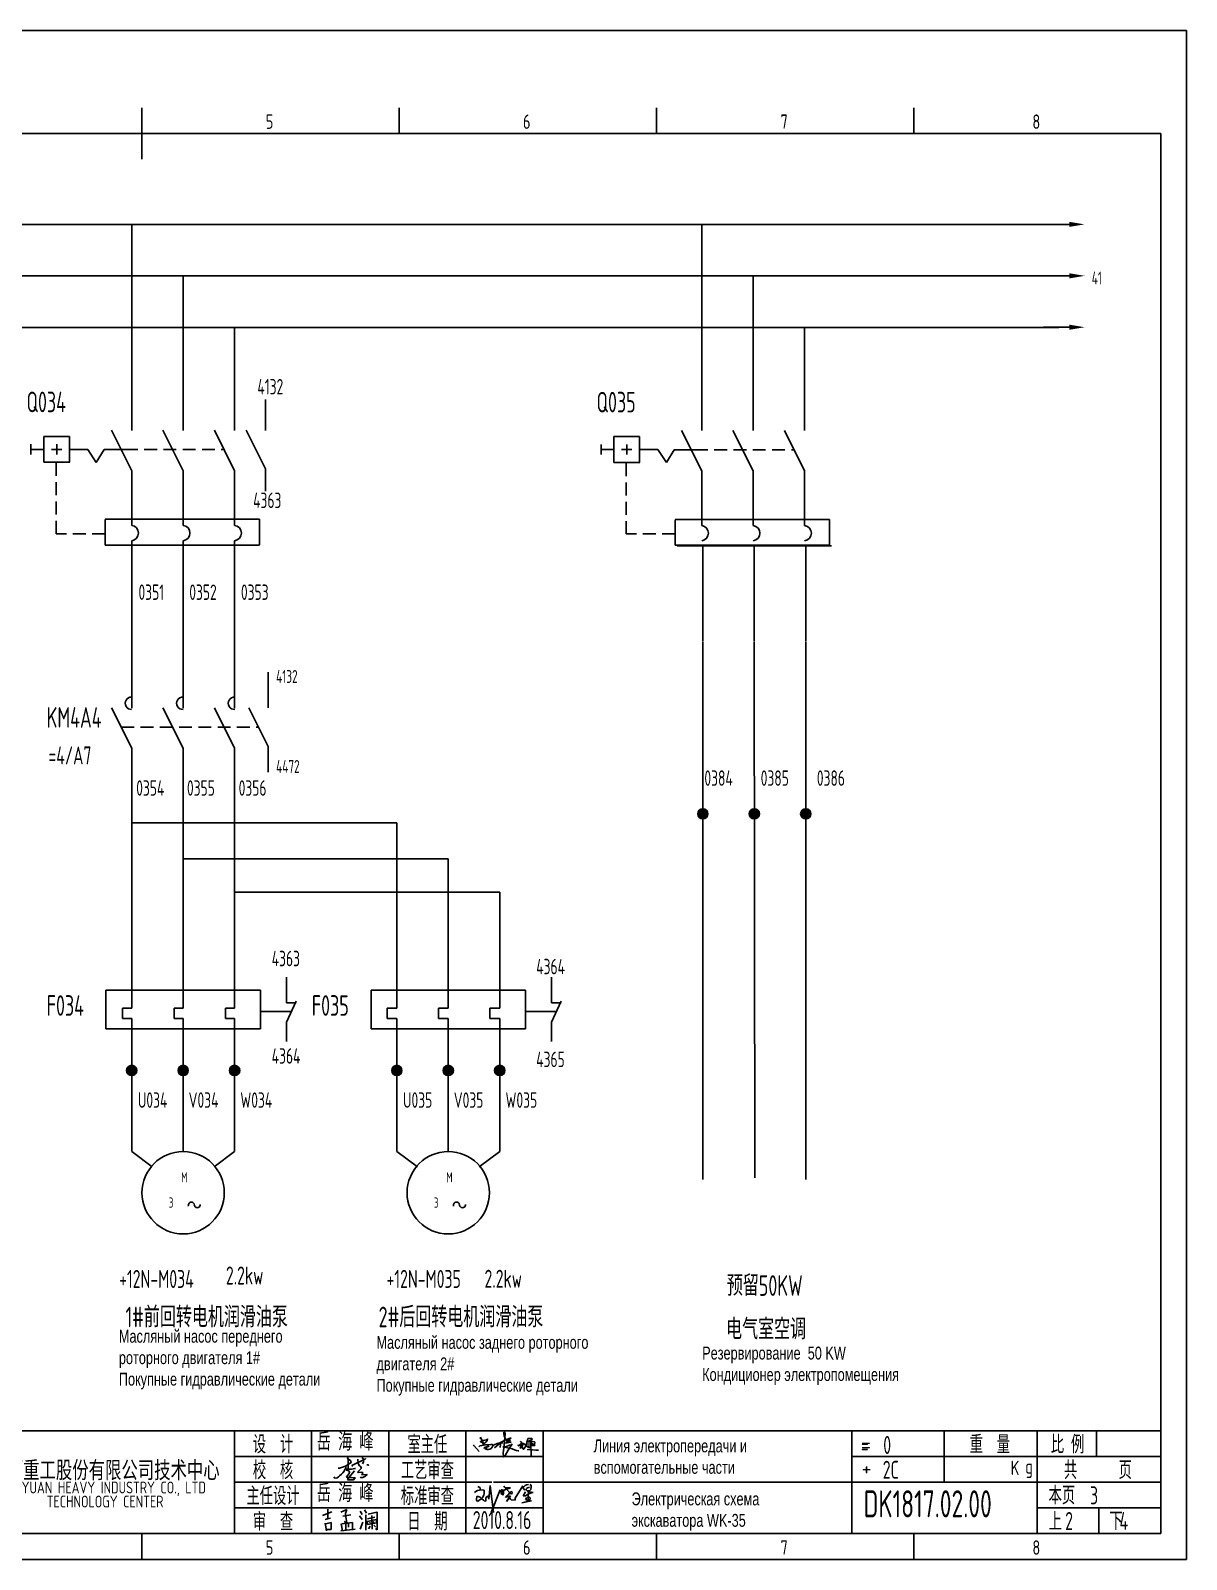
# Model space of a CAD drawing. Header units: millimetres. Extents: x 743 to 25007, y -5378 to 2245.
# Drawn here: x 5514.4 to 5739, y -239.3 to 57.7 of the extents above; entities that cross this region are included whole.
import ezdxf
from ezdxf.enums import TextEntityAlignment as Align

# ---------------------------------------------------------------- set-up
doc = ezdxf.new("R2010")
doc.units = ezdxf.units.MM
doc.header["$LTSCALE"] = 10
doc.header["$MEASUREMENT"] = 0
doc.linetypes.add('HIDDEN', pattern=[0.375, 0.25, -0.125])
for name, color, linetype in [('11', 3, 'Continuous'), ('CONTINUOUS', 7, 'Continuous'), ('DASHED', 7, 'HIDDEN')]:
    doc.layers.add(name, color=color, linetype=linetype)
doc.styles.add('ROMAN', font='ROMANC.shx', dxfattribs={"width": 0.7, "height": 0.7})
doc.styles.get("Standard").update_dxf_attribs({"font": 'isocp', "width": 0.707, "bigfont": 'intecad.shx'})

# ---------------------------------------------------------------- blocks, each defined once
blk = doc.blocks.new('A$C5BE500A0')
for p, q in [((15.3, 41.2), (22.2, 26.1)), ((15.3, 40.1), (15.3, 41.2)), ((15.4, 37.7), (15.3, 40.1)), ((15.4, 32.4), (21, 34.6)), ((15.5, 31.8), (15.4, 32.4)), ((21, 34.6), (24.5, 35.1)), ((24.5, 35.1), (28.2, 35.6)), ((29.4, 34), (26.8, 30.7)), ((28.2, 35.6), (30.2, 36.8)), ((30.2, 38), (29.4, 34)), ((30.2, 36.8), (30.2, 38)), ((59.1, 30.4), (64.7, 33.7)), ((64.4, 48.9), (64.5, 51.6)), ((65.3, 44.3), (64.4, 48.9)), ((64.5, 51.6), (65.9, 52.2)), ((67.1, 48.5), (64.5, 17.9)), ((64.7, 33.7), (72, 37.3)), ((67.5, 39.5), (65.3, 44.3)), ((65.9, 52.2), (66.5, 51.5)), ((66.5, 51.5), (67.1, 48.5)), ((70.3, 36.3), (67.5, 39.5)), ((69.9, 34.1), (69.7, 33.3)), ((69.7, 33.3), (71.9, 33.6)), ((74.6, 36.5), (69.9, 34.1)), ((73.8, 32.8), (70.3, 36.3)), ((71.9, 33.6), (75.3, 34.2)), ((72, 37.3), (77.8, 39)), ((77.7, 30.8), (73.8, 32.8)), ((79.7, 39.2), (74.6, 36.5)), ((76.7, 32.6), (74.8, 31.8)), ((75.3, 34.2), (77, 34.5)), ((77.7, 33.5), (76.7, 32.6)), ((77, 34.5), (78, 34.1)), ((78, 34.1), (77.7, 33.5)), ((77.8, 39), (79.7, 39.2)), ((117.4, 32.7), (112.9, 30.9)), ((113.3, 30.9), (114.4, 35)), ((114.4, 35), (115.4, 38.4)), ((115.4, 38.4), (118.1, 38.8)), ((122.1, 34.8), (117.4, 32.7)), ((118.1, 38.8), (123.3, 38.3)), ((124.7, 36.8), (122.1, 34.8)), ((123.3, 38.3), (124.7, 36.8)), ((0, 24.1), (1.5, 23.9)), ((1.5, 23.9), (12.6, 10.8)), ((11.6, 21), (13.8, 22.8)), ((13.8, 22.8), (17.9, 23.5)), ((19.1, 30.1), (15.5, 31.8)), ((17.9, 23.5), (26, 24.9)), ((22.2, 26.1), (19.1, 30.1)), ((22.6, 18.1), (23.6, 19.3)), ((23.7, 17.3), (22.6, 18.1)), ((23.3, 27.9), (23.1, 27.8)), ((25.3, 29.5), (23.3, 27.9)), ((23.6, 19.3), (25.8, 19.9)), ((26.1, 16.2), (24.9, 15)), ((26.8, 30.7), (25.3, 29.5)), ((25.8, 19.9), (29.2, 20.8)), ((26, 24.9), (36.8, 26.1)), ((28.4, 20), (26.1, 16.2)), ((29.4, 15.2), (28.2, 15.7)), ((29.5, 22.1), (28.4, 20)), ((29.2, 20.8), (33, 21.4)), ((32.4, 15.1), (29.4, 15.2)), ((30.2, 22.7), (29.5, 22.1)), ((31.6, 22.6), (30.2, 22.7)), ((32.8, 22.1), (31.6, 22.6)), ((35, 16.2), (32.4, 15.1)), ((33, 21.4), (32.8, 22.1)), ((37.6, 17.7), (35, 16.2)), ((36.8, 26.1), (40.9, 26)), ((39.7, 20.3), (37.6, 17.7)), ((40.8, 21.6), (39.7, 20.3)), ((40.2, 22.8), (44.3, 25.4)), ((41.7, 24.4), (40.8, 21.6)), ((40.9, 26), (41.7, 24.4)), ((44.3, 25.4), (50.6, 27.7)), ((44.7, 18.7), (49.1, 22.6)), ((49.1, 22.6), (54.4, 27.2)), ((50.6, 27.7), (56.2, 29.3)), ((54.4, 27.2), (59.1, 30.4)), ((56.8, 20.6), (55.9, 19.6)), ((56.2, 29.3), (60.8, 29.6)), ((56.7, 31.7), (57.4, 29.6)), ((57.6, 25), (56.8, 20.6)), ((57.4, 29.6), (57.6, 25)), ((60.8, 29.6), (62.2, 29.2)), ((66.6, 21), (62.5, 20.6)), ((62.5, 20.6), (75.7, 18.4)), ((64.5, 17.9), (63.3, 8.5)), ((63.3, 8.5), (63.5, 0.1)), ((63.5, 0.1), (64.3, 0)), ((64.3, 0), (67.5, 2.5)), ((69.8, 21.4), (66.6, 21)), ((67.5, 2.5), (73.8, 13.7)), ((68.3, 28.6), (72.6, 29.4)), ((69.3, 29), (68.3, 28.6)), ((72, 30.5), (69.3, 29)), ((76.7, 24.1), (69.8, 21.4)), ((74.8, 31.8), (72, 30.5)), ((72.6, 29.4), (78.2, 30.4)), ((73.8, 13.7), (77.7, 20)), ((75.7, 18.4), (81.9, 16.6)), ((79.9, 25.4), (76.7, 24.1)), ((80.1, 30.5), (77.7, 30.8)), ((77.7, 20), (81.2, 25.6)), ((78.2, 30.4), (80.1, 30.5)), ((82.1, 26.9), (79.9, 25.4)), ((81.2, 25.6), (82.1, 26.9)), ((81.9, 16.6), (87.3, 14.8)), ((87.3, 14.8), (91.3, 12.9)), ((91.3, 12.9), (94.8, 12.6)), ((94.5, 25.2), (94.9, 23.9)), ((94.8, 12.6), (95.8, 12.8)), ((94.9, 23.9), (95.3, 23)), ((95.3, 23), (95.8, 22.8)), ((95.8, 22.8), (97, 23.3)), ((97, 23.3), (97.8, 25.3)), ((98.5, 23.8), (97.4, 25.9)), ((97.8, 25.3), (100.8, 27)), ((101.1, 23.3), (98.5, 23.8)), ((99, 31.4), (100.1, 32)), ((100.7, 21.1), (99.2, 17.4)), ((99.2, 17.4), (101.9, 20.9)), ((100.1, 32), (101.1, 31.6)), ((102.1, 27.7), (100.7, 21.1)), ((100.8, 27), (103.5, 26.5)), ((101.1, 31.6), (102.1, 30.6)), ((103.3, 23.7), (101.1, 23.3)), ((101.9, 20.9), (103.1, 21.8)), ((102.1, 30.6), (102.1, 27.7)), ((103.1, 21.8), (103.7, 20.1)), ((104.7, 23.9), (103.3, 23.7)), ((103.5, 26.5), (104.5, 25.2)), ((103.7, 20.1), (103.9, 18.5)), ((103.9, 18.5), (105, 16.1)), ((104.2, 28.7), (108.3, 26.3)), ((104.5, 25.2), (104.7, 23.9)), ((105, 16.1), (106.4, 15.7)), ((106.4, 15.7), (107.7, 17.3)), ((107.7, 17.3), (110.9, 22.6)), ((108.3, 26.3), (115.7, 20.2)), ((110.9, 22.6), (113.3, 30.9)), ((111.7, 21.6), (125.7, 23.5)), ((115.4, 22.1), (111.7, 21.6)), ((112.9, 30.9), (112.3, 30.9)), ((112.9, 26.9), (127.4, 26.5)), ((124.7, 26.6), (112.9, 26.9)), ((113.4, 15.2), (124.8, 14.7)), ((122.5, 23.3), (115.4, 22.1)), ((115.7, 20.2), (118.5, 18.9)), ((116.7, 30.8), (120.9, 31.8)), ((118.5, 18.9), (120.8, 19.6)), ((120.8, 19.6), (121.1, 20.7)), ((120.9, 31.8), (124.1, 32)), ((121.7, 31.5), (122.2, 1.9)), ((123, 28.1), (121.7, 31.5)), ((126.4, 24.6), (122.5, 23.3)), ((128.2, 25.5), (123, 28.1)), ((124.1, 32), (129.1, 31.3)), ((128.1, 26.7), (124.7, 26.6)), ((124.8, 14.7), (132, 14.1)), ((125.7, 23.5), (130.1, 23.8)), ((127.4, 26.5), (126.4, 24.6)), ((130.2, 28.3), (128.1, 26.7)), ((130.5, 24.3), (128.2, 25.5)), ((129.1, 31.3), (130.7, 30.3)), ((130.1, 23.8), (130.5, 24.3)), ((130.7, 30.3), (130.2, 28.3)), ((132, 14.1), (137.3, 13.6))]:
    blk.add_line(p, q)
blk = doc.blocks.new('ARROW2')
blk.add_line((5, 0), (0, 0))
at = {"color": 3}
blk.add_solid([(4.99, 0.51), (4.99, -0.49), (7.99, 0.01)], dxfattribs=at)
blk = doc.blocks.new('lf')
for points in [[(409.4, 317.6), (411.9, 317.6), (420.7, 320.5), (429.4, 326.1), (429, 328.4), (426.7, 330.1), (424.2, 331.3), (423.4, 332.6), (424.4, 333.4), (425, 330.7), (425, 327.4), (425, 324.7), (424.8, 321.8), (424.8, 320.3), (424.8, 318.7), (425, 314.7), (425, 313), (424.8, 313)], [(432.1, 320.3), (430.6, 321.6), (450.9, 331.7), (450.9, 332.2)], [(439.5, 330.9), (440, 324.5), (442, 320.7)], [(446.2, 333.8), (448.1, 330.5), (448.1, 326.7), (446.6, 323.8)], [(421.5, 320.1), (421.3, 317.6), (420, 315.1), (418.6, 312.6), (416.7, 310.5), (414.9, 308.5), (411.9, 305.6), (410.1, 304.1), (408, 302.6), (406.1, 302), (403.6, 302.6), (403.6, 303.5), (403.9, 303.5)], [(421.3, 316.2), (424.8, 315.9), (427.1, 316), (429.8, 316), (434.8, 316.8), (436, 316.8)], [(421.9, 314.1), (423.8, 314.1), (425.4, 313.7), (426, 313), (426.9, 312), (427.1, 312), (426.5, 310.5), (426.1, 309.5), (424.2, 306.6), (423.1, 305.4), (422.1, 304.5), (423.2, 303.3), (427.3, 303.1), (429.8, 303.1), (432.3, 302.9), (435.4, 302.7), (433.1, 299.9), (424.6, 299.5), (424, 300.4), (425.6, 303.3), (434.3, 313.5)], [(441.8, 320.7), (443.7, 320.1), (444.9, 317.6), (443.1, 315.5), (439.7, 311.8), (439.8, 310.6), (445.4, 311.2), (447, 310.3), (445.6, 307.4), (453.6, 308), (450.3, 304.7), (447, 303.3), (443.7, 303.1), (442.9, 303.7)], [(453.4, 322.4), (454.9, 322.2), (455.7, 321.8), (456.1, 321.6), (456.3, 321.4)]]:
    blk.add_lwpolyline(points)

msp = doc.modelspace()

# ---------------------------------------------------------------- hatches: boundary and pattern name
at = {"linetype": 'HIDDEN'}
h = msp.add_hatch(color=1, dxfattribs=at)
edge = h.paths.add_edge_path()
edge.add_arc((5644.99, -94.5), 1, 0, 360)
h = msp.add_hatch(color=1, dxfattribs=at)
edge = h.paths.add_edge_path()
edge.add_arc((5654.99, -94.5), 1, 0, 360)
h = msp.add_hatch(color=1, dxfattribs=at)
edge = h.paths.add_edge_path()
edge.add_arc((5664.99, -94.5), 1, 0, 360)
h = msp.add_hatch(color=1, dxfattribs=at)
edge = h.paths.add_edge_path()
edge.add_arc((5534, -144.36), 1, 0, 360)
h = msp.add_hatch(color=1, dxfattribs=at)
edge = h.paths.add_edge_path()
edge.add_arc((5544, -144.36), 1, 0, 360)
h = msp.add_hatch(color=1, dxfattribs=at)
edge = h.paths.add_edge_path()
edge.add_arc((5554, -144.36), 1, 0, 360)
h = msp.add_hatch(color=1, dxfattribs=at)
edge = h.paths.add_edge_path()
edge.add_arc((5585.52, -144.36), 1, 0, 360)
h = msp.add_hatch(color=1, dxfattribs=at)
edge = h.paths.add_edge_path()
edge.add_arc((5595.52, -144.36), 1, 0, 360)
h = msp.add_hatch(color=1, dxfattribs=at)
edge = h.paths.add_edge_path()
edge.add_arc((5605.52, -144.36), 1, 0, 360)

# ---------------------------------------------------------------- linework, layer by layer
at = {"color": 1}
for p, q in [((5534, -96.28), (5585.52, -96.28)), ((5544, -103.23), (5595.52, -103.23)), ((5554, -109.72), (5605.52, -109.72)), ((5532.24, -132.24), (5532.24, -134.24)), ((5532.24, -132.24), (5533.24, -132.24)), ((5533.24, -132.24), (5534, -132.24)), ((5542.24, -132.24), (5542.24, -134.24)), ((5542.24, -132.24), (5543.24, -132.24)), ((5543.24, -132.24), (5544, -132.24)), ((5552.24, -132.24), (5552.24, -134.24)), ((5552.24, -132.24), (5553.24, -132.24)), ((5553.24, -132.24), (5554, -132.24)), ((5583.62, -132.24), (5584.62, -132.24)), ((5583.62, -132.24), (5583.62, -134.24)), ((5584.62, -132.24), (5585.52, -132.24)), ((5593.62, -132.24), (5594.62, -132.24)), ((5593.62, -132.24), (5593.62, -134.24)), ((5594.62, -132.24), (5595.52, -132.24)), ((5603.62, -132.24), (5604.62, -132.24)), ((5603.62, -132.24), (5603.62, -134.24)), ((5604.62, -132.24), (5605.52, -132.24)), ((5532.24, -134.24), (5534, -134.24)), ((5542.24, -134.24), (5544, -134.24)), ((5552.24, -134.24), (5554, -134.24)), ((5583.62, -134.24), (5585.52, -134.24)), ((5593.62, -134.24), (5595.52, -134.24)), ((5603.62, -134.24), (5605.52, -134.24)), ((5534, -155.11), (5534, -160.11)), ((5544, -155.11), (5544, -160.11)), ((5554, -155.11), (5554, -160.11)), ((5585.52, -155.11), (5585.52, -160.11)), ((5595.52, -155.11), (5595.52, -160.11)), ((5605.52, -155.11), (5605.52, -160.11))]:
    msp.add_line(p, q, dxfattribs=at)
at = {"color": 1, "linetype": 'ByBlock'}
for p, q in [((5559, -132.9), (5565.05, -132.88)), ((5610.52, -132.9), (5616.57, -132.88))]:
    msp.add_line(p, q, dxfattribs=at)
at = {"color": 1, "linetype": 'Continuous'}
for p, q in [((5534, -160.11), (5538, -163.11)), ((5554, -160.11), (5550, -163.11)), ((5585.52, -160.11), (5589.52, -163.11)), ((5605.52, -160.11), (5601.52, -163.11))]:
    msp.add_line(p, q, dxfattribs=at)
for p, q in [((5613.96, -224.34), (5673.96, -224.34)), ((5571.1, -230.78), (5572.91, -230.13)), ((5571.62, -231.56), (5572.66, -231.3)), ((5571.88, -231.3), (5571.88, -231.3)), ((5572.11, -229.6), (5572.11, -231.41)), ((5574.66, -230.18), (5575.82, -229.66)), ((5574.66, -230.18), (5574.66, -230.18)), ((5575.05, -230.95), (5576.6, -230.69)), ((5575.82, -229.66), (5575.56, -230.44)), ((5575.56, -230.44), (5575.56, -230.69)), ((5575.56, -230.69), (5575.82, -232.25)), ((5578.24, -230.89), (5578.79, -231.62)), ((5578.42, -229.95), (5578.79, -230.59)), ((5579.24, -229.74), (5579.61, -230.38)), ((5579.48, -230.68), (5579.48, -233.68)), ((5581.49, -231.62), (5579.82, -231.95)), ((5579.85, -231.47), (5581.27, -231.16)), ((5579.94, -230.53), (5581.64, -230.16)), ((5580.64, -230.83), (5580.73, -233.44)), ((5581.61, -232.22), (5581.49, -231.62)), ((5581.64, -230.16), (5581.67, -230.16)), ((5581.67, -230.16), (5581.67, -233.62)), ((5571.62, -232.33), (5571.88, -233.76)), ((5571.75, -232.46), (5572.79, -232.2)), ((5572.79, -233.5), (5571.75, -233.5)), ((5572.79, -232.2), (5572.79, -233.5)), ((5574.67, -233.81), (5577.43, -233.44)), ((5574.73, -232.46), (5574.99, -233.76)), ((5574.86, -232.46), (5576.93, -232.2)), ((5575.82, -232.25), (5575.31, -231.99)), ((5575.64, -232.46), (5575.64, -233.5)), ((5576.15, -232.33), (5576.15, -233.11)), ((5576.93, -232.2), (5576.93, -233.63)), ((5578.42, -233.44), (5578.94, -232.1)), ((5579.79, -231.83), (5579.82, -232.53)), ((5579.82, -232.53), (5581.61, -232.22)), ((5580.37, -232.87), (5580.03, -233.38)), ((5580.24, -232.13), (5580.42, -232.28)), ((5581.06, -231.95), (5580.88, -232.28)), ((5581.06, -232.7), (5581.4, -233.04)), ((5581.67, -233.62), (5581.4, -233.32))]:
    msp.add_line(p, q)
at = {"color": 1}
for centre in [(5544, -168.11), (5595.52, -168.11)]:
    msp.add_circle(centre, 8, dxfattribs=at)
for centre, radius, start, end in [((5545.59, -170.53), 0.586, 10.2363, 197.9404), ((5546.75, -170.43), 0.589, 180.1451, 3.584), ((5597.11, -170.53), 0.586, 10.2363, 197.9404), ((5598.28, -170.43), 0.589, 180.1451, 3.584)]:
    msp.add_arc(centre, radius, start, end, dxfattribs=at)
at = {"layer": 'CONTINUOUS', "color": 3}
for p, q in [((5738.96, 57.66), (5318.96, 57.66)), ((5738.96, -239.34), (5738.96, 57.66)), ((5318.96, -239.34), (5738.96, -239.34))]:
    msp.add_line(p, q, dxfattribs=at)
at = {"layer": 'CONTINUOUS'}
for p, q in [((5535.96, 37.66), (5535.96, 42.66)), ((5338.96, 37.66), (5733.96, 37.66)), ((5535.96, 37.66), (5535.96, 32.66)), ((5733.96, -234.34), (5733.96, 37.66)), ((5560.54, -66.97), (5560.54, -73.93)), ((5560.54, -81.43), (5556.79, -73.93)), ((5560.54, -81.43), (5560.54, -86.43)), ((5721.46, -214.34), (5721.46, -219.34)), ((5601.28, -225.15), (5601.64, -225.35)), ((5601.28, -225.15), (5601.64, -225.35)), ((5601.28, -225.15), (5601.64, -225.35)), ((5601.28, -225.15), (5601.64, -225.35)), ((5601.64, -225.35), (5601.69, -225.51)), ((5601.64, -225.35), (5601.69, -225.51)), ((5601.64, -225.35), (5601.69, -225.51)), ((5601.64, -225.35), (5601.69, -225.51)), ((5601.69, -225.51), (5601.69, -225.81)), ((5601.69, -225.51), (5601.69, -225.81)), ((5601.69, -225.51), (5601.69, -225.81)), ((5601.69, -225.51), (5601.69, -225.81)), ((5603.43, -227.65), (5603.68, -225)), ((5603.43, -227.65), (5603.68, -225)), ((5603.43, -227.65), (5603.68, -225)), ((5603.43, -227.65), (5603.68, -225)), ((5603.68, -225), (5604.29, -230.2)), ((5603.68, -225), (5604.29, -230.2)), ((5603.68, -225), (5604.29, -230.2)), ((5603.68, -225), (5604.29, -230.2)), ((5606.33, -225.14), (5607.47, -226.42)), ((5606.51, -225.36), (5606.33, -225.14)), ((5606.33, -225.14), (5607.47, -226.42)), ((5606.51, -225.36), (5606.33, -225.14)), ((5606.33, -225.14), (5607.47, -226.42)), ((5606.51, -225.36), (5606.33, -225.14)), ((5606.33, -225.14), (5607.47, -226.42)), ((5606.51, -225.36), (5606.33, -225.14)), ((5606.37, -225.87), (5606.77, -225.69)), ((5606.37, -225.87), (5606.77, -225.69)), ((5606.37, -225.87), (5606.77, -225.69)), ((5606.37, -225.87), (5606.77, -225.69)), ((5607.62, -225.43), (5606.51, -225.36)), ((5607.62, -225.43), (5606.51, -225.36)), ((5607.62, -225.43), (5606.51, -225.36)), ((5607.62, -225.43), (5606.51, -225.36)), ((5606.77, -225.69), (5607.29, -225.54)), ((5606.77, -225.69), (5607.29, -225.54)), ((5606.77, -225.69), (5607.29, -225.54)), ((5606.77, -225.69), (5607.29, -225.54)), ((5607.29, -225.54), (5607.62, -225.43)), ((5607.29, -225.54), (5607.62, -225.43)), ((5607.29, -225.54), (5607.62, -225.43)), ((5607.29, -225.54), (5607.62, -225.43)), ((5608.49, -227.44), (5609.99, -225.06)), ((5608.49, -227.44), (5609.99, -225.06)), ((5608.49, -227.44), (5609.99, -225.06)), ((5608.49, -227.44), (5609.99, -225.06)), ((5609.98, -225.13), (5610.11, -225.55)), ((5609.98, -225.13), (5610.11, -225.55)), ((5609.98, -225.13), (5610.11, -225.55)), ((5609.98, -225.13), (5610.11, -225.55)), ((5610.08, -225.39), (5610.44, -224.97)), ((5610.08, -225.39), (5610.44, -224.97)), ((5610.08, -225.39), (5610.44, -224.97)), ((5610.08, -225.39), (5610.44, -224.97)), ((5610.11, -225.55), (5610.34, -225.81)), ((5610.11, -225.55), (5610.34, -225.81)), ((5610.11, -225.55), (5610.34, -225.81)), ((5610.11, -225.55), (5610.34, -225.81)), ((5610.44, -224.97), (5610.73, -224.87)), ((5610.44, -224.97), (5610.73, -224.87)), ((5610.44, -224.97), (5610.73, -224.87)), ((5610.44, -224.97), (5610.73, -224.87)), ((5610.67, -225.81), (5610.73, -225.59)), ((5610.67, -225.81), (5610.73, -225.59)), ((5610.67, -225.81), (5610.73, -225.59)), ((5610.67, -225.81), (5610.73, -225.59)), ((5610.73, -224.87), (5611.13, -224.77)), ((5610.73, -224.87), (5611.13, -224.77)), ((5610.73, -224.87), (5611.13, -224.77)), ((5610.73, -224.87), (5611.13, -224.77)), ((5610.73, -225.59), (5610.93, -225.42)), ((5610.73, -225.59), (5610.93, -225.42)), ((5610.73, -225.59), (5610.93, -225.42)), ((5610.73, -225.59), (5610.93, -225.42)), ((5610.93, -225.42), (5611.19, -225.36)), ((5610.93, -225.42), (5611.19, -225.36)), ((5610.93, -225.42), (5611.19, -225.36)), ((5610.93, -225.42), (5611.19, -225.36)), ((5611.19, -225.36), (5611.29, -225.32)), ((5611.19, -225.36), (5611.29, -225.32)), ((5611.19, -225.36), (5611.29, -225.32)), ((5611.19, -225.36), (5611.29, -225.32)), ((5611.39, -224.77), (5611.62, -224.9)), ((5611.39, -224.77), (5611.62, -224.9)), ((5611.39, -224.77), (5611.62, -224.9)), ((5611.39, -224.77), (5611.62, -224.9)), ((5611.65, -225.29), (5611.55, -225.75)), ((5611.65, -225.29), (5611.55, -225.75)), ((5611.65, -225.29), (5611.55, -225.75)), ((5611.65, -225.29), (5611.55, -225.75)), ((5611.62, -224.9), (5611.65, -225.29)), ((5611.62, -224.9), (5611.65, -225.29)), ((5611.62, -224.9), (5611.65, -225.29)), ((5611.62, -224.9), (5611.65, -225.29)), ((5600.62, -226.32), (5600.88, -226.12)), ((5600.62, -226.32), (5600.88, -226.12)), ((5600.62, -226.32), (5600.88, -226.12)), ((5600.62, -226.32), (5600.88, -226.12)), ((5600.88, -226.12), (5601.23, -225.97)), ((5600.88, -226.12), (5601.23, -225.97)), ((5600.88, -226.12), (5601.23, -225.97)), ((5600.88, -226.12), (5601.23, -225.97)), ((5600.98, -227.55), (5601.08, -227.19)), ((5600.98, -227.55), (5601.08, -227.19)), ((5600.98, -227.55), (5601.08, -227.19)), ((5600.98, -227.55), (5601.08, -227.19)), ((5600.98, -227.85), (5600.98, -227.55)), ((5600.98, -227.85), (5600.98, -227.55)), ((5600.98, -227.85), (5600.98, -227.55)), ((5600.98, -227.85), (5600.98, -227.55)), ((5601.23, -228.11), (5600.98, -227.85)), ((5601.23, -228.11), (5600.98, -227.85)), ((5601.23, -228.11), (5600.98, -227.85)), ((5601.23, -228.11), (5600.98, -227.85)), ((5601.08, -227.19), (5601.13, -227.04)), ((5601.08, -227.19), (5601.13, -227.04)), ((5601.08, -227.19), (5601.13, -227.04)), ((5601.08, -227.19), (5601.13, -227.04)), ((5601.13, -227.04), (5601.33, -227.09)), ((5601.13, -227.04), (5601.33, -227.09)), ((5601.13, -227.04), (5601.33, -227.09)), ((5601.13, -227.04), (5601.33, -227.09)), ((5601.23, -225.97), (5601.59, -225.86)), ((5601.23, -225.97), (5601.59, -225.86)), ((5601.23, -225.97), (5601.59, -225.86)), ((5601.23, -225.97), (5601.59, -225.86)), ((5601.9, -227.55), (5601.23, -228.11)), ((5601.9, -227.55), (5601.23, -228.11)), ((5601.9, -227.55), (5601.23, -228.11)), ((5601.9, -227.55), (5601.23, -228.11)), ((5601.33, -227.09), (5601.69, -227.24)), ((5601.33, -227.09), (5601.69, -227.24)), ((5601.33, -227.09), (5601.69, -227.24)), ((5601.33, -227.09), (5601.69, -227.24)), ((5601.59, -225.86), (5602.1, -225.81)), ((5601.59, -225.86), (5602.1, -225.81)), ((5601.59, -225.86), (5602.1, -225.81)), ((5601.59, -225.86), (5602.1, -225.81)), ((5601.69, -227.24), (5602.05, -227.6)), ((5601.69, -227.24), (5602.05, -227.6)), ((5601.69, -227.24), (5602.05, -227.6)), ((5601.69, -227.24), (5602.05, -227.6)), ((5602.2, -227.29), (5601.9, -227.55)), ((5602.2, -227.29), (5601.9, -227.55)), ((5602.2, -227.29), (5601.9, -227.55)), ((5602.2, -227.29), (5601.9, -227.55)), ((5602.05, -227.6), (5602.36, -227.85)), ((5602.05, -227.6), (5602.36, -227.85)), ((5602.05, -227.6), (5602.36, -227.85)), ((5602.05, -227.6), (5602.36, -227.85)), ((5602.1, -225.81), (5602.51, -225.91)), ((5602.1, -225.81), (5602.51, -225.91)), ((5602.1, -225.81), (5602.51, -225.91)), ((5602.1, -225.81), (5602.51, -225.91)), ((5602.41, -226.88), (5602.2, -227.29)), ((5602.41, -226.88), (5602.2, -227.29)), ((5602.41, -226.88), (5602.2, -227.29)), ((5602.41, -226.88), (5602.2, -227.29)), ((5602.36, -227.85), (5602.51, -227.95)), ((5602.36, -227.85), (5602.51, -227.95)), ((5602.36, -227.85), (5602.51, -227.95)), ((5602.36, -227.85), (5602.51, -227.95)), ((5602.51, -226.53), (5602.41, -226.88)), ((5602.51, -226.53), (5602.41, -226.88)), ((5602.51, -226.53), (5602.41, -226.88)), ((5602.51, -226.53), (5602.41, -226.88)), ((5602.51, -225.91), (5602.51, -226.12)), ((5602.51, -225.91), (5602.51, -226.12)), ((5602.51, -225.91), (5602.51, -226.12)), ((5602.51, -225.91), (5602.51, -226.12)), ((5602.51, -226.12), (5602.51, -226.53)), ((5602.51, -226.12), (5602.51, -226.53)), ((5602.51, -226.12), (5602.51, -226.53)), ((5602.51, -226.12), (5602.51, -226.53)), ((5602.51, -227.95), (5602.81, -228.05)), ((5602.51, -227.95), (5602.81, -228.05)), ((5602.51, -227.95), (5602.81, -228.05)), ((5602.51, -227.95), (5602.81, -228.05)), ((5602.81, -227.44), (5602.97, -227.19)), ((5602.81, -227.44), (5602.97, -227.19)), ((5602.81, -227.44), (5602.97, -227.19)), ((5602.81, -227.44), (5602.97, -227.19)), ((5602.81, -228.05), (5602.81, -227.44)), ((5602.81, -228.05), (5602.81, -227.44)), ((5602.81, -228.05), (5602.81, -227.44)), ((5602.81, -228.05), (5602.81, -227.44)), ((5602.97, -227.19), (5603.17, -226.98)), ((5602.97, -227.19), (5603.17, -226.98)), ((5602.97, -227.19), (5603.17, -226.98)), ((5602.97, -227.19), (5603.17, -226.98)), ((5603.17, -226.98), (5603.22, -227.09)), ((5603.17, -226.98), (5603.22, -227.09)), ((5603.17, -226.98), (5603.22, -227.09)), ((5603.17, -226.98), (5603.22, -227.09)), ((5603.22, -227.09), (5603.38, -227.44)), ((5603.22, -227.09), (5603.38, -227.44)), ((5603.22, -227.09), (5603.38, -227.44)), ((5603.22, -227.09), (5603.38, -227.44)), ((5603.38, -227.44), (5603.38, -227.55)), ((5603.38, -227.44), (5603.38, -227.55)), ((5603.38, -227.44), (5603.38, -227.55)), ((5603.38, -227.44), (5603.38, -227.55)), ((5603.38, -227.55), (5603.43, -227.65)), ((5603.38, -227.55), (5603.43, -227.65)), ((5603.38, -227.55), (5603.43, -227.65)), ((5603.38, -227.55), (5603.43, -227.65)), ((5603.84, -230.25), (5605.62, -225.84)), ((5603.84, -230.25), (5605.62, -225.84)), ((5603.84, -230.25), (5605.62, -225.84)), ((5603.84, -230.25), (5605.62, -225.84)), ((5605.67, -225.91), (5605.78, -226.39)), ((5605.67, -225.91), (5605.78, -226.39)), ((5605.67, -225.91), (5605.78, -226.39)), ((5605.67, -225.91), (5605.78, -226.39)), ((5605.78, -225.91), (5605.93, -225.8)), ((5605.78, -225.91), (5605.93, -225.8)), ((5605.78, -225.91), (5605.93, -225.8)), ((5605.78, -225.91), (5605.93, -225.8)), ((5605.89, -226.72), (5605.78, -225.91)), ((5605.89, -226.72), (5605.78, -225.91)), ((5605.89, -226.72), (5605.78, -225.91)), ((5605.89, -226.72), (5605.78, -225.91)), ((5605.78, -226.39), (5605.89, -226.72)), ((5605.78, -226.39), (5605.89, -226.72)), ((5605.78, -226.39), (5605.89, -226.72)), ((5605.78, -226.39), (5605.89, -226.72)), ((5605.93, -225.8), (5606.07, -225.8)), ((5605.93, -225.8), (5606.07, -225.8)), ((5605.93, -225.8), (5606.07, -225.8)), ((5605.93, -225.8), (5606.07, -225.8)), ((5606, -226.5), (5606.04, -226.24)), ((5606, -226.5), (5606.04, -226.24)), ((5606, -226.5), (5606.04, -226.24)), ((5606, -226.5), (5606.04, -226.24)), ((5606.04, -226.75), (5606, -226.5)), ((5606.04, -226.75), (5606, -226.5)), ((5606.04, -226.75), (5606, -226.5)), ((5606.04, -226.75), (5606, -226.5)), ((5606.04, -226.24), (5606.11, -226.06)), ((5606.04, -226.24), (5606.11, -226.06)), ((5606.04, -226.24), (5606.11, -226.06)), ((5606.04, -226.24), (5606.11, -226.06)), ((5606.15, -226.83), (5606.04, -226.75)), ((5606.15, -226.83), (5606.04, -226.75)), ((5606.15, -226.83), (5606.04, -226.75)), ((5606.15, -226.83), (5606.04, -226.75)), ((5606.07, -225.8), (5606.22, -226.13)), ((5606.07, -225.8), (5606.22, -226.13)), ((5606.07, -225.8), (5606.22, -226.13)), ((5606.07, -225.8), (5606.22, -226.13)), ((5606.11, -226.06), (5606.37, -225.87)), ((5606.11, -226.06), (5606.37, -225.87)), ((5606.11, -226.06), (5606.37, -225.87)), ((5606.11, -226.06), (5606.37, -225.87)), ((5606.22, -226.5), (5606.15, -226.83)), ((5606.22, -226.5), (5606.15, -226.83)), ((5606.22, -226.5), (5606.15, -226.83)), ((5606.22, -226.5), (5606.15, -226.83)), ((5606.22, -226.13), (5606.22, -226.5)), ((5606.22, -226.13), (5606.22, -226.5)), ((5606.22, -226.13), (5606.22, -226.5)), ((5606.22, -226.13), (5606.22, -226.5)), ((5606.84, -227.08), (5606.62, -227.3)), ((5606.84, -227.08), (5606.62, -227.3)), ((5606.84, -227.08), (5606.62, -227.3)), ((5606.84, -227.08), (5606.62, -227.3)), ((5606.62, -227.3), (5606.73, -227.27)), ((5606.62, -227.3), (5606.73, -227.27)), ((5606.62, -227.3), (5606.73, -227.27)), ((5606.62, -227.3), (5606.73, -227.27)), ((5606.73, -227.27), (5607.43, -227.05)), ((5606.73, -227.27), (5607.43, -227.05)), ((5606.73, -227.27), (5607.43, -227.05)), ((5606.73, -227.27), (5607.43, -227.05)), ((5606.81, -228.08), (5607.4, -227.38)), ((5606.81, -228.08), (5607.4, -227.38)), ((5606.81, -228.08), (5607.4, -227.38)), ((5606.81, -228.08), (5607.4, -227.38)), ((5607.25, -227.53), (5606.81, -228.08)), ((5607.25, -227.53), (5606.81, -228.08)), ((5607.25, -227.53), (5606.81, -228.08)), ((5607.25, -227.53), (5606.81, -228.08)), ((5607.14, -226.79), (5606.84, -227.08)), ((5607.14, -226.79), (5606.84, -227.08)), ((5607.14, -226.79), (5606.84, -227.08)), ((5607.14, -226.79), (5606.84, -227.08)), ((5607.58, -226.24), (5607.14, -226.79)), ((5607.58, -226.24), (5607.14, -226.79)), ((5607.58, -226.24), (5607.14, -226.79)), ((5607.58, -226.24), (5607.14, -226.79)), ((5607.62, -227.08), (5607.25, -227.53)), ((5607.62, -227.08), (5607.25, -227.53)), ((5607.62, -227.08), (5607.25, -227.53)), ((5607.62, -227.08), (5607.25, -227.53)), ((5607.4, -227.38), (5607.47, -227.38)), ((5607.4, -227.38), (5607.47, -227.38)), ((5607.4, -227.38), (5607.47, -227.38)), ((5607.4, -227.38), (5607.47, -227.38)), ((5607.43, -227.05), (5607.58, -227.08)), ((5607.43, -227.05), (5607.58, -227.08)), ((5607.43, -227.05), (5607.58, -227.08)), ((5607.43, -227.05), (5607.58, -227.08)), ((5607.47, -226.42), (5607.8, -226.68)), ((5607.47, -226.42), (5607.8, -226.68)), ((5607.47, -226.42), (5607.8, -226.68)), ((5607.47, -226.42), (5607.8, -226.68)), ((5607.47, -227.38), (5607.58, -227.64)), ((5607.47, -227.38), (5607.58, -227.64)), ((5607.47, -227.38), (5607.58, -227.64)), ((5607.47, -227.38), (5607.58, -227.64)), ((5607.84, -226.17), (5607.58, -226.24)), ((5607.84, -226.17), (5607.58, -226.24)), ((5607.84, -226.17), (5607.58, -226.24)), ((5607.84, -226.17), (5607.58, -226.24)), ((5607.58, -227.08), (5607.62, -227.08)), ((5607.58, -227.08), (5607.62, -227.08)), ((5607.58, -227.08), (5607.62, -227.08)), ((5607.58, -227.08), (5607.62, -227.08)), ((5607.58, -227.64), (5607.76, -227.78)), ((5607.58, -227.64), (5607.76, -227.78)), ((5607.58, -227.64), (5607.76, -227.78)), ((5607.58, -227.64), (5607.76, -227.78)), ((5607.76, -227.78), (5608.53, -227.86)), ((5607.76, -227.78), (5608.53, -227.86)), ((5607.76, -227.78), (5608.53, -227.86)), ((5607.76, -227.78), (5608.53, -227.86)), ((5607.8, -226.68), (5607.95, -226.42)), ((5607.8, -226.68), (5607.95, -226.42)), ((5607.8, -226.68), (5607.95, -226.42)), ((5607.8, -226.68), (5607.95, -226.42)), ((5607.95, -226.42), (5607.84, -226.17)), ((5607.95, -226.42), (5607.84, -226.17)), ((5607.95, -226.42), (5607.84, -226.17)), ((5607.95, -226.42), (5607.84, -226.17)), ((5608.55, -227.85), (5608.49, -227.44)), ((5608.55, -227.85), (5608.49, -227.44)), ((5608.55, -227.85), (5608.49, -227.44)), ((5608.55, -227.85), (5608.49, -227.44)), ((5609.82, -228.36), (5611.68, -227.97)), ((5609.82, -228.36), (5611.68, -227.97)), ((5609.82, -228.36), (5611.68, -227.97)), ((5609.82, -228.36), (5611.68, -227.97)), ((5611.16, -228.06), (5609.82, -228.36)), ((5611.16, -228.06), (5609.82, -228.36)), ((5611.16, -228.06), (5609.82, -228.36)), ((5611.16, -228.06), (5609.82, -228.36)), ((5610.28, -226.66), (5610.08, -226.96)), ((5610.28, -226.66), (5610.08, -226.96)), ((5610.28, -226.66), (5610.08, -226.96)), ((5610.28, -226.66), (5610.08, -226.96)), ((5610.08, -226.96), (5610.18, -227.02)), ((5610.08, -226.96), (5610.18, -227.02)), ((5610.08, -226.96), (5610.18, -227.02)), ((5610.08, -226.96), (5610.18, -227.02)), ((5610.18, -227.02), (5610.54, -226.96)), ((5610.18, -227.02), (5610.54, -226.96)), ((5610.18, -227.02), (5610.54, -226.96)), ((5610.18, -227.02), (5610.54, -226.96)), ((5610.44, -226.34), (5610.28, -226.66)), ((5610.44, -226.34), (5610.28, -226.66)), ((5610.44, -226.34), (5610.28, -226.66)), ((5610.44, -226.34), (5610.28, -226.66)), ((5610.34, -225.81), (5610.47, -225.85)), ((5610.34, -225.81), (5610.47, -225.85)), ((5610.34, -225.81), (5610.47, -225.85)), ((5610.34, -225.81), (5610.47, -225.85)), ((5610.54, -226.21), (5610.44, -226.34)), ((5610.54, -226.21), (5610.44, -226.34)), ((5610.54, -226.21), (5610.44, -226.34)), ((5610.54, -226.21), (5610.44, -226.34)), ((5610.5, -227.71), (5610.73, -227.41)), ((5610.5, -227.71), (5610.73, -227.41)), ((5610.5, -227.71), (5610.73, -227.41)), ((5610.5, -227.71), (5610.73, -227.41)), ((5611.03, -227.93), (5610.5, -227.71)), ((5611.03, -227.93), (5610.5, -227.71)), ((5611.03, -227.93), (5610.5, -227.71)), ((5611.03, -227.93), (5610.5, -227.71)), ((5610.54, -226.96), (5611.06, -226.69)), ((5610.54, -226.96), (5611.06, -226.69)), ((5610.54, -226.96), (5611.06, -226.69)), ((5610.54, -226.96), (5611.06, -226.69)), ((5610.86, -226.04), (5610.67, -225.81)), ((5610.86, -226.04), (5610.67, -225.81)), ((5610.86, -226.04), (5610.67, -225.81)), ((5610.86, -226.04), (5610.67, -225.81)), ((5610.73, -227.41), (5611.22, -227.22)), ((5610.73, -227.41), (5611.22, -227.22)), ((5610.73, -227.41), (5611.22, -227.22)), ((5610.73, -227.41), (5611.22, -227.22)), ((5611.29, -226.01), (5610.86, -226.04)), ((5611.29, -226.01), (5610.86, -226.04)), ((5611.29, -226.01), (5610.86, -226.04)), ((5611.29, -226.01), (5610.86, -226.04)), ((5611.06, -227.48), (5611.03, -227.93)), ((5611.06, -227.48), (5611.03, -227.93)), ((5611.06, -227.48), (5611.03, -227.93)), ((5611.06, -227.48), (5611.03, -227.93)), ((5611.06, -226.14), (5611.09, -226.5)), ((5612.04, -226.34), (5611.06, -226.14)), ((5611.06, -226.14), (5611.09, -226.5)), ((5612.04, -226.34), (5611.06, -226.14)), ((5611.06, -226.14), (5611.09, -226.5)), ((5612.04, -226.34), (5611.06, -226.14)), ((5611.06, -226.14), (5611.09, -226.5)), ((5612.04, -226.34), (5611.06, -226.14)), ((5611.06, -226.69), (5611.52, -226.5)), ((5611.09, -226.5), (5611.06, -226.99)), ((5611.06, -226.69), (5611.52, -226.5)), ((5611.09, -226.5), (5611.06, -226.99)), ((5611.06, -226.69), (5611.52, -226.5)), ((5611.09, -226.5), (5611.06, -226.99)), ((5611.06, -226.69), (5611.52, -226.5)), ((5611.09, -226.5), (5611.06, -226.99)), ((5611.06, -226.99), (5611.06, -227.48)), ((5611.06, -226.99), (5611.06, -227.48)), ((5611.06, -226.99), (5611.06, -227.48)), ((5611.06, -226.99), (5611.06, -227.48)), ((5611.39, -227.84), (5611.16, -228.06)), ((5611.39, -227.84), (5611.16, -228.06)), ((5611.39, -227.84), (5611.16, -228.06)), ((5611.39, -227.84), (5611.16, -228.06)), ((5611.22, -227.22), (5611.42, -227.35)), ((5611.22, -227.22), (5611.42, -227.35)), ((5611.22, -227.22), (5611.42, -227.35)), ((5611.22, -227.22), (5611.42, -227.35)), ((5611.55, -225.75), (5611.29, -226.01)), ((5611.55, -225.75), (5611.29, -226.01)), ((5611.55, -225.75), (5611.29, -226.01)), ((5611.55, -225.75), (5611.29, -226.01)), ((5611.42, -227.35), (5611.39, -227.84)), ((5611.42, -227.35), (5611.39, -227.84)), ((5611.42, -227.35), (5611.39, -227.84)), ((5611.42, -227.35), (5611.39, -227.84)), ((5611.52, -226.5), (5612.04, -226.34)), ((5611.52, -226.5), (5612.04, -226.34)), ((5611.52, -226.5), (5612.04, -226.34)), ((5611.52, -226.5), (5612.04, -226.34)), ((5721.96, -234.34), (5721.96, -229.34)), ((5338.96, -234.34), (5733.96, -234.34)), ((5535.96, -239.34), (5535.96, -234.34)), ((5553.96, -234.34), (5613.96, -234.34))]:
    msp.add_line(p, q, dxfattribs=at)
at = {"layer": 'CONTINUOUS', "linetype": 'Continuous'}
for p, q in [((5585.96, 37.66), (5585.96, 42.66)), ((5635.96, 37.66), (5635.96, 42.66)), ((5685.96, 37.66), (5685.96, 42.66)), ((5338.96, -214.34), (5733.96, -214.34)), ((5553.96, -234.34), (5553.96, -214.34)), ((5568.96, -214.34), (5568.96, -234.34)), ((5583.96, -214.34), (5583.96, -234.34)), ((5598.96, -214.34), (5598.96, -234.34)), ((5613.96, -214.34), (5613.96, -234.34)), ((5673.96, -234.34), (5673.96, -214.34)), ((5691.86, -214.34), (5691.86, -224.34)), ((5709.96, -214.34), (5709.96, -234.34)), ((5553.96, -219.34), (5603.96, -219.34)), ((5603.96, -219.34), (5613.96, -219.34)), ((5603.96, -219.34), (5613.96, -219.34)), ((5673.96, -219.34), (5733.96, -219.34)), ((5553.96, -224.34), (5603.96, -224.34)), ((5604.28, -224.34), (5613.96, -224.34)), ((5673.96, -224.34), (5733.96, -224.34)), ((5553.96, -229.34), (5603.96, -229.34)), ((5603.96, -229.34), (5613.96, -229.34)), ((5709.96, -229.34), (5733.96, -229.34)), ((5585.96, -239.34), (5585.96, -234.34)), ((5635.96, -239.34), (5635.96, -234.34)), ((5685.96, -239.34), (5685.96, -234.34))]:
    msp.add_line(p, q, dxfattribs=at)
at = {"layer": 'CONTINUOUS', "color": 1}
for p, q in [((5360.18, 20), (5714.14, 20)), ((5534, 20), (5534, -20.02)), ((5644.77, 19.96), (5644.77, -20.06)), ((5360.18, 10), (5714.14, 10)), ((5544, 10), (5544, -20.02)), ((5654.77, 9.96), (5654.77, -20.06)), ((5360.18, 0), (5714.14, 0)), ((5554, 0), (5554, -20.02)), ((5664.77, -0.04), (5664.77, -20.06)), ((5560.01, -13.99), (5560.01, -20.01)), ((5534, -27.84), (5530.07, -19.97)), ((5544, -27.84), (5540.07, -19.97)), ((5554, -27.84), (5550.07, -19.97)), ((5560.01, -27.51), (5556.24, -19.98)), ((5644.77, -27.88), (5640.84, -20.01)), ((5654.77, -27.88), (5650.84, -20.01)), ((5664.77, -27.88), (5660.84, -20.01)), ((5514.43, -22.7), (5514.43, -24.7)), ((5516.93, -23.7), (5514.43, -23.7)), ((5519.43, -21.2), (5516.93, -21.2)), ((5516.93, -21.2), (5516.93, -26.2)), ((5519.43, -23.7), (5518.43, -23.7)), ((5519.43, -21.2), (5521.93, -21.2)), ((5519.43, -22.7), (5519.43, -24.7)), ((5519.43, -23.7), (5520.43, -23.7)), ((5521.93, -26.2), (5521.93, -21.2)), ((5521.93, -23.7), (5525.45, -23.7)), ((5525.45, -23.7), (5527.13, -26.24)), ((5527.13, -26.24), (5528.64, -23.72)), ((5528.64, -23.72), (5532.67, -23.72)), ((5625.2, -22.73), (5625.2, -24.73)), ((5627.7, -23.73), (5625.2, -23.73)), ((5630.2, -21.23), (5627.7, -21.23)), ((5627.7, -21.23), (5627.7, -26.23)), ((5630.2, -23.73), (5629.2, -23.73)), ((5630.2, -21.23), (5632.7, -21.23)), ((5630.2, -22.73), (5630.2, -24.73)), ((5630.2, -23.73), (5631.2, -23.73)), ((5632.7, -26.23), (5632.7, -21.23)), ((5632.7, -23.73), (5636.23, -23.73)), ((5636.23, -23.73), (5637.9, -26.27)), ((5521.95, -26.2), (5516.93, -26.2)), ((5632.73, -26.23), (5627.7, -26.23)), ((5637.9, -26.27), (5639.41, -23.76)), ((5639.41, -23.76), (5643.44, -23.76)), ((5534, -27.84), (5534, -38.46)), ((5544, -27.84), (5544, -38.46)), ((5554, -27.84), (5554, -38.46)), ((5560.01, -27.51), (5560.01, -31.82)), ((5644.77, -27.88), (5644.77, -38.49)), ((5654.77, -27.88), (5654.77, -38.49)), ((5664.77, -27.88), (5664.77, -38.49)), ((5558.82, -37.28), (5528.82, -37.28)), ((5528.82, -37.33), (5528.82, -42.3)), ((5558.82, -42.26), (5558.82, -37.29)), ((5669.59, -37.32), (5639.59, -37.32)), ((5639.59, -37.36), (5639.59, -42.33)), ((5669.59, -42.3), (5669.59, -37.33)), ((5534, -41.44), (5534, -73.97)), ((5544, -41.44), (5544, -73.97)), ((5554, -41.44), (5554, -73.97)), ((5528.82, -42.28), (5558.82, -42.28)), ((5639.59, -42.32), (5669.59, -42.32)), ((5639.99, -42.45), (5669.99, -42.45)), ((5644.99, -42.45), (5644.99, -61.03)), ((5654.99, -42.45), (5654.99, -61.03)), ((5664.99, -42.45), (5664.99, -61.03)), ((5644.99, -61.14), (5645, -165.55)), ((5654.99, -61.14), (5655.07, -165.21)), ((5664.99, -61.14), (5665.01, -165.55)), ((5534, -81.76), (5530.08, -73.93)), ((5544, -81.76), (5540.08, -73.93)), ((5554, -81.76), (5550.08, -73.93)), ((5534, -81.76), (5534, -128.74)), ((5544, -81.76), (5544, -128.74)), ((5554, -81.76), (5554, -128.74)), ((5585.52, -96.28), (5585.52, -119.93)), ((5595.52, -103.23), (5595.52, -119.93)), ((5605.52, -109.72), (5605.52, -119.93)), ((5585.52, -112.42), (5585.52, -132.24)), ((5595.52, -112.42), (5595.52, -132.24)), ((5605.52, -112.42), (5605.52, -132.24)), ((5534, -121.93), (5534, -132.24)), ((5544, -121.93), (5544, -132.24)), ((5554, -121.93), (5554, -132.24)), ((5564.08, -126.24), (5564.08, -131.24)), ((5615.6, -126.24), (5615.6, -131.24)), ((5529, -136.24), (5529, -128.74)), ((5529, -128.74), (5559, -128.74)), ((5559, -128.74), (5559, -136.24)), ((5580.52, -136.24), (5580.52, -128.74)), ((5580.52, -128.74), (5610.52, -128.74)), ((5610.52, -128.74), (5610.52, -136.24)), ((5564.08, -134.99), (5565.95, -130.91)), ((5564.08, -131.24), (5565.95, -131.24)), ((5615.6, -134.99), (5617.47, -130.91)), ((5615.6, -131.24), (5617.48, -131.24)), ((5559, -136.24), (5529, -136.24)), ((5534, -134.24), (5534, -156.61)), ((5544, -134.24), (5544, -156.61)), ((5554, -134.24), (5554, -156.61)), ((5564.08, -134.99), (5564.08, -138.74)), ((5610.52, -136.24), (5580.52, -136.24)), ((5585.52, -134.24), (5585.52, -156.61)), ((5595.52, -134.24), (5595.52, -156.61)), ((5605.52, -134.24), (5605.52, -156.61)), ((5615.6, -134.99), (5615.6, -138.74)), ((5534, -144.41), (5534, -144.41)), ((5544, -144.41), (5544, -144.41)), ((5554, -144.41), (5554, -144.41)), ((5585.52, -144.41), (5585.52, -144.41)), ((5595.52, -144.41), (5595.52, -144.41)), ((5605.52, -144.41), (5605.52, -144.41))]:
    msp.add_line(p, q, dxfattribs=at)
for centre in [(5644.99, -94.5), (5654.99, -94.5), (5664.99, -94.5), (5534, -144.36), (5544, -144.36), (5554, -144.36), (5585.52, -144.36), (5595.52, -144.36), (5605.52, -144.36)]:
    msp.add_circle(centre, 1, dxfattribs=at)
for centre, radius, start, end in [((5533.82, -39.95), 1.5, 277.0033, 82.9967), ((5543.82, -39.95), 1.5, 277.0033, 82.9967), ((5553.82, -39.95), 1.5, 277.0033, 82.9967), ((5644.59, -39.98), 1.5, 277.0033, 82.9967), ((5654.59, -39.98), 1.5, 277.0033, 82.9967), ((5664.59, -39.98), 1.5, 277.0033, 82.9967), ((5533.94, -73.02), 1.21, 87.5424, 272.4576), ((5543.93, -73.02), 1.21, 87.5424, 272.4576), ((5553.98, -73.02), 1.21, 87.5424, 272.4576)]:
    msp.add_arc(centre, radius, start, end, dxfattribs=at)
at = {"layer": 'DASHED', "color": 1}
for p, q in [((5532.67, -23.72), (5551.94, -23.72)), ((5519.3, -40.1), (5519.3, -26.2)), ((5630.08, -40.14), (5630.08, -26.23)), ((5643.44, -23.76), (5662.71, -23.76)), ((5528.82, -40.1), (5519.3, -40.1)), ((5639.59, -40.14), (5630.08, -40.14)), ((5531.96, -77.68), (5558.67, -77.68))]:
    msp.add_line(p, q, dxfattribs=at)

# ---------------------------------------------------------------- block references
at = {"color": 1}
for p in [(5711.19, 20), (5711.19, 10), (5711.19, 0.02)]:
    msp.add_blockref('ARROW2', p, dxfattribs=at)
for name, p, xscale, yscale, zscale in [('A$C5BE500A0', (5600.37, -219.4), 0.09216000000242275, 0.09215999999929636, 0.09216000000000003), ('lf', (5521.69, -262.24), 0.1280000000006112, 0.1279999999999291, 0.128)]:
    msp.add_blockref(name, p, dxfattribs=dict(xscale=xscale, yscale=yscale, zscale=zscale))

# ---------------------------------------------------------------- texts
at = {"color": 1, "width": 0.707}
for s, height, p in [('41', 2.5, (5720.56, 8.34)), ('4132', 3, (5558.43, -13.02)), ('4363', 3, (5557.6, -35.1)), ('0351', 3, (5535.32, -52.95)), ('0352', 3, (5545.19, -52.95)), ('0353', 3, (5555.23, -52.95)), ('0354', 3, (5534.88, -90.99)), ('0355', 3, (5544.74, -90.99)), ('0356', 3, (5554.78, -90.99)), ('4363', 3, (5561.21, -124.11)), ('4364', 3, (5612.61, -125.68)), ('4364', 3, (5561.21, -143.04)), ('4365', 3, (5612.61, -143.71)), ('U034', 3, (5535.21, -151.61)), ('V034', 3, (5545.07, -151.61)), ('W034', 3, (5555.11, -151.61)), ('U035', 3, (5586.73, -151.61)), ('V035', 3, (5596.59, -151.61)), ('W035', 3, (5606.64, -151.61)), ('+12N-M034', 3.5, (5531.57, -186.61)), ('2.2kw', 3.5, (5552.31, -185.94)), ('+12N-M035', 3.5, (5583.53, -186.61)), ('2.2kw', 3.5, (5602.56, -186.57)), ('预留50KW', 4, (5649.65, -188.14)), ('1#前回转电机润滑油泵', 4, (5532.81, -194.25)), ('2#后回转电机润滑油泵', 4, (5581.98, -194.25)), ('电气室空调', 4, (5649.5, -196.6))]:
    msp.add_text(s, height=height, dxfattribs=at).set_placement(p)
at = {"width": 0.707}
for s, height, p in [('4132', 2.5, (5562.06, -69.07)), ('=4/A7', 3.5, (5517.84, -84.91)), ('4472', 2.5, (5562.06, -86.55)), ('=  0', 3.5, (5675.71, -218.86)), ('2C', 3.5, (5679.95, -223.68)), ('3', 3.5, (5720.23, -228.65)), ('2', 3.5, (5715.4, -233.63)), ('4', 3.5, (5725.96, -233.63))]:
    msp.add_text(s, height=height, dxfattribs=at).set_placement(p)
at = {"color": 1, "width": 0.707}
for s, height, p in [('M', 1.96, (5544.22, -166.11)), ('M', 1.96, (5595.74, -166.11)), ('3', 1.98, (5541.66, -171.02)), ('3', 1.98, (5593.18, -171.02))]:
    msp.add_text(s, height=height, dxfattribs=at).set_placement(p, align=Align.CENTER)
at = {"attachment_point": 1}
for s, insert, char_height, width in [('{\\fArial|b0|i0|c204|p34;\\C1;Масляный насос переднего \\H1.4167x; \\H0.70588x;роторного двигателя 1#\\H1.1282x; \\H0.8864x;\\PПокупные гидравлические детали\\H1.8814x; }', (5531.51, -194.74), 2.5, 43.7273), ('{\\fArial|b0|i0|c204|p34;\\C1;Масляный насос заднего роторного \\H1.4167x; \\H0.70588x;двигателя 2#\\H1.1282x; \\H0.8864x;\\PПокупные гидравлические детали\\H1.8814x; }', (5581.57, -195.93), 2.5, 43.7273), ('{\\fArial|b0|i0|c204|p34;\\C1;Резервирование \\~50 KW\\fArial|b0|i0|c0|p34;\\P\\fArial|b0|i0|c204|p34;Кондиционер электропомещения}', (5644.86, -198.01), 2.5, 43.7273), ('岳 海 峰', (5569.99, -214.71), 3.5, 12.9495), ('{\\fArial|b0|i0|c204|p34;Линия электропередачи и вспомогательные части\\~}', (5623.78, -216.04), 2.5, 35.3915), ('岳 海 峰', (5569.99, -224.71), 3.5, 12.9495), ('{\\fArial|b0|i0|c204|p34;\\C3;Электрическая схема экскаватора WK-35}', (5631.14, -226.34), 2.5, 35.3915), ('2010.8.16', (5600.28, -229.95), 3.5, 12.1142)]:
    msp.add_mtext(s, dxfattribs=dict(at, insert=insert, char_height=char_height, width=width))
at = {"layer": '11', "width": 0.707}
msp.add_text('DK1817.02.00', height=5.25, dxfattribs=at).set_placement((5676.23, -231.17))
at = {"layer": 'CONTINUOUS', "linetype": 'Continuous', "style": 'ROMAN', "width": 0.7}
for s, p in [('5', (5560.05, 38.56)), ('6', (5610.03, 38.56)), ('7', (5660.07, 38.56)), ('8', (5709.02, 38.56)), ('K', (5704.8, -222.95)), ('g', (5707.63, -222.69)), ('5', (5560.05, -238.44)), ('6', (5610.03, -238.44)), ('7', (5660.07, -238.44)), ('8', (5709.02, -238.44))]:
    msp.add_text(s, height=2.8, dxfattribs=at).set_placement(p)
at = {"layer": 'CONTINUOUS', "color": 1, "width": 0.707}
for s, p in [('Q034', (5513.57, -16.49)), ('Q035', (5624.34, -16.53)), ('KM4A4', (5517.47, -77.77)), ('F034', (5517.47, -133.74)), ('F035', (5568.99, -133.74))]:
    msp.add_text(s, height=4, dxfattribs=at).set_placement(p)
at = {"layer": 'CONTINUOUS', "width": 0.707}
for s, p in [('0384', (5645.29, -89.06)), ('0385', (5656.23, -89.06)), ('0386', (5667.14, -89.06))]:
    msp.add_text(s, height=3, dxfattribs=at).set_placement(p)
at = {"layer": 'CONTINUOUS', "width": 0.67}
for s, p in [('设  计', (5561.46, -216.84)), ('室主任', (5591.46, -216.84)), ('重  量', (5700.76, -216.84)), ('比 例', (5715.86, -216.84)), ('校  核', (5561.46, -221.84)), ('工艺审查', (5591.46, -221.84)), ('共      页', (5721.76, -221.84)), ('主任设计', (5561.46, -226.84)), ('标准审查', (5591.46, -226.84)), ('本页', (5714.76, -226.73)), ('审  查', (5561.46, -231.84)), ('日  期', (5591.46, -231.84)), ('上', (5713.46, -231.83)), ('下', (5725.28, -231.83))]:
    msp.add_text(s, height=3.5, dxfattribs=at).set_placement(p, align=Align.MIDDLE)
at = {"layer": 'CONTINUOUS', "linetype": 'Continuous', "style": 'ROMAN'}
for s, p in [('=', (5675.69, -218.3)), ('+', (5675.8, -223.03))]:
    msp.add_text(s, height=2.8, dxfattribs=at).set_placement(p)
at = {"layer": 'CONTINUOUS', "insert": (5528.82, -224.78), "char_height": 3.3, "width": 50, "attachment_point": 5, "line_spacing_factor": 0.7125}
msp.add_mtext('{\\f宋体|b0|i0|c134|p2;太原重工股份有限公司技术中心\\P\\Fromans.shx;\\H0.6969x;TAIYUAN HEAVY INDUSTRY CO., LTD\\PTECHNOLOGY CENTER}', dxfattribs=at)

doc.saveas('drawing.dxf')
